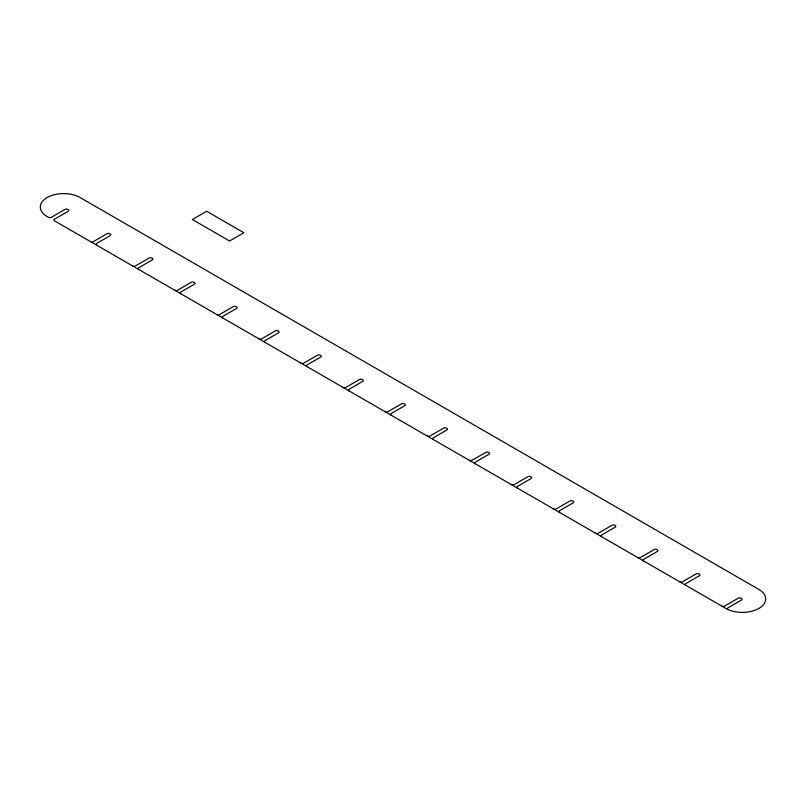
<?xml version="1.0" encoding="UTF-8"?>
<svg xmlns="http://www.w3.org/2000/svg" width="806" height="806" viewBox="0 0 806 806"><rect width="100%" height="100%" fill="white"/><g stroke="black" fill="none" stroke-linecap="round" stroke-linejoin="round"><path stroke-width="1.21" d="M90.524 241.629A2.015 1.159 0 0 0 93.365 241.629L107.007 233.75A2.015 1.159 0 0 1 109.848 233.75L110.221 233.972A2.015 1.159 0 0 1 110.221 235.614L96.589 243.483A2.015 1.159 0 0 0 96.589 245.125M132.607 265.92A2.015 1.159 0 0 0 135.448 265.92L149.09 258.051A2.015 1.159 0 0 1 151.931 258.051L152.304 258.263A2.015 1.159 0 0 1 152.304 259.905L138.672 267.783A2.015 1.159 0 0 0 138.672 269.426M174.68 290.21A2.015 1.159 0 0 0 177.532 290.21L191.163 282.342A2.015 1.159 0 0 1 194.014 282.342L194.387 282.563A2.015 1.159 0 0 1 194.387 284.206L180.756 292.074A2.015 1.159 0 0 0 180.756 293.716M216.764 314.511A2.015 1.159 0 0 0 219.615 314.511L233.246 306.643A2.015 1.159 0 0 1 236.098 306.643L236.47 306.854A2.015 1.159 0 0 1 236.47 308.497L222.839 316.375A2.015 1.159 0 0 0 222.839 318.017M258.847 338.802A2.015 1.159 0 0 0 261.698 338.802L275.33 330.934A2.015 1.159 0 0 1 278.181 330.934L278.554 331.155A2.015 1.159 0 0 1 278.554 332.797L264.912 340.666A2.015 1.159 0 0 0 264.912 342.308M300.93 363.103A2.015 1.159 0 0 0 303.781 363.103L317.413 355.234A2.015 1.159 0 0 1 320.264 355.234L320.637 355.446A2.015 1.159 0 0 1 320.637 357.088L306.995 364.967A2.015 1.159 0 0 0 306.995 366.609M343.013 387.394A2.015 1.159 0 0 0 345.855 387.394L359.496 379.525A2.015 1.159 0 0 1 362.337 379.525L362.72 379.747A2.015 1.159 0 0 1 362.72 381.389L349.079 389.258A2.015 1.159 0 0 0 349.079 390.9M385.097 411.695A2.015 1.159 0 0 0 387.938 411.695L401.579 403.826A2.015 1.159 0 0 1 404.421 403.826L404.793 404.038A2.015 1.159 0 0 1 404.793 405.68L391.162 413.559A2.015 1.159 0 0 0 391.162 415.201M427.18 435.986A2.015 1.159 0 0 0 430.021 435.986L443.663 428.117A2.015 1.159 0 0 1 446.504 428.117L446.877 428.339A2.015 1.159 0 0 1 446.877 429.981L433.245 437.849A2.015 1.159 0 0 0 433.245 439.492M469.253 460.286A2.015 1.159 0 0 0 472.104 460.286L485.736 452.418A2.015 1.159 0 0 1 488.587 452.418L488.96 452.629A2.015 1.159 0 0 1 488.96 454.272L475.328 462.15A2.015 1.159 0 0 0 475.328 463.793M511.336 484.577A2.015 1.159 0 0 0 514.188 484.577L527.819 476.709A2.015 1.159 0 0 1 530.67 476.709L531.043 476.93A2.015 1.159 0 0 1 531.043 478.573L517.412 486.441A2.015 1.159 0 0 0 517.412 488.083M553.42 508.878A2.015 1.159 0 0 0 556.271 508.878L569.902 501.01A2.015 1.159 0 0 1 572.754 501.01L573.126 501.221A2.015 1.159 0 0 1 573.126 502.863L559.495 510.742A2.015 1.159 0 0 0 559.495 512.384M595.503 533.169A2.015 1.159 0 0 0 598.354 533.169L611.986 525.3A2.015 1.159 0 0 1 614.837 525.3L615.21 525.522A2.015 1.159 0 0 1 615.21 527.164L601.568 535.033A2.015 1.159 0 0 0 601.568 536.675M637.586 557.47A2.015 1.159 0 0 0 640.438 557.47L654.069 549.601A2.015 1.159 0 0 1 656.91 549.601L657.293 549.813A2.015 1.159 0 0 1 657.293 551.455L643.651 559.334A2.015 1.159 0 0 0 643.651 560.976M679.67 581.761A2.015 1.159 0 0 0 682.511 581.761L696.152 573.892A2.015 1.159 0 0 1 698.993 573.892L699.376 574.104A2.015 1.159 0 0 1 699.376 575.756L685.735 583.625A2.015 1.159 0 0 0 685.735 585.267M721.753 606.062A2.015 1.159 0 0 0 724.594 606.062L738.236 598.193A2.015 1.159 0 0 1 741.077 598.193L741.449 598.405A2.015 1.159 0 0 1 741.449 600.047L727.939 607.855A2.015 1.159 0 0 0 728.13 609.588M64.923 209.459L51.282 217.328A2.015 1.159 0 0 1 48.441 217.328L47.131 216.572A23.314 13.46 0 0 1 47.131 197.541A23.314 13.46 0 0 1 80.096 197.541L758.869 589.428A23.314 13.46 0 0 1 758.869 608.459A23.314 13.46 0 0 1 725.904 608.459L54.506 220.834A2.015 1.159 0 0 1 54.506 219.192L68.147 211.313A2.015 1.159 0 0 0 68.147 209.671L67.764 209.459A2.015 1.159 0 0 0 64.923 209.459M206.658 211.253L192.352 219.514L229.549 240.994L243.855 232.733L206.658 211.253"/></g></svg>
